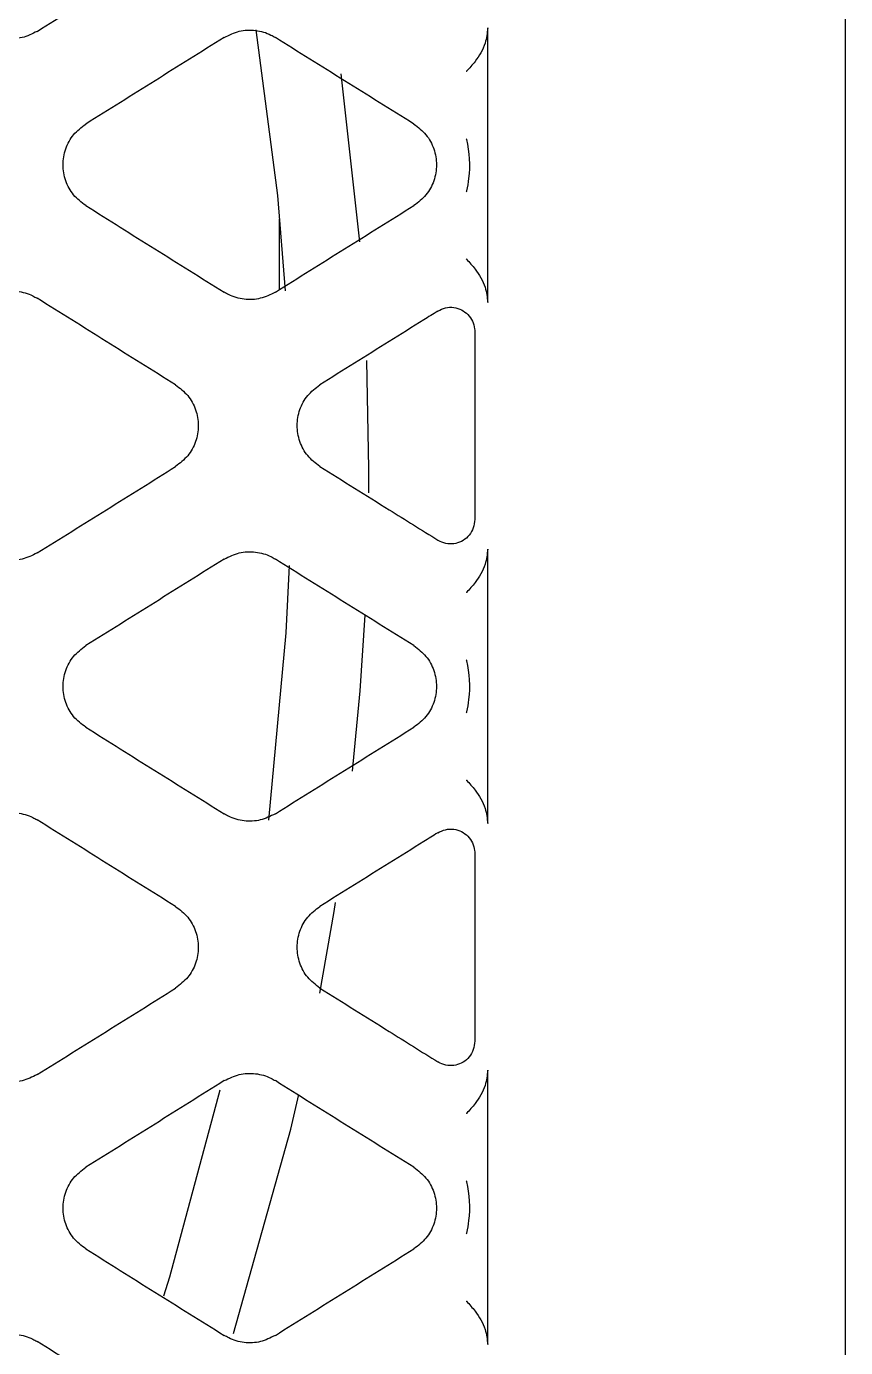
# Model space of a CAD drawing. Header units: millimetres. Extents: x 11355 to 11505, y 8083 to 8171.
# Drawn here: x 11371.839 to 11372.531, y 8088.642 to 8089.76 of the extents above; entities that cross this region are included whole.
import ezdxf

# ---------------------------------------------------------------- set-up
doc = ezdxf.new("R2010")
doc.units = ezdxf.units.MM
doc.layers.add('UPS', color=7, linetype='Continuous')

# ---------------------------------------------------------------- blocks, each defined once
blk = doc.blocks.new('UPS - 2.2kVA (APC SRT2200RMXLI-NC)')
at = {"linetype": 'Continuous'}
for p, q in [((2327.7323, 1373.2344), (2327.7323, 1376.7344)), ((2327.4296, 1375.1974), (2327.4296, 1375.4297)), ((2327.3215, 1375.2487), (2327.3057, 1375.3909)), ((2327.2536, 1375.2084), (2327.2536, 1375.268)), ((2327.4186, 1375.1727), (2327.4186, 1375.0138)), ((2327.4296, 1374.7566), (2327.4296, 1374.9888)), ((2327.4186, 1374.7314), (2327.4186, 1374.5725)), ((2327.4296, 1374.3158), (2327.4296, 1374.548))]:
    blk.add_line(p, q, dxfattribs=at)
at = {"linetype": 'Continuous', "flags": 128}
for points in [[(2327.2334, 1375.428), (2327.2517, 1375.2879), (2327.2583, 1375.2073)], [(2327.3291, 1375.0365), (2327.3292, 1375.0568), (2327.3274, 1375.1484)], [(2327.2617, 1374.9749), (2327.259, 1374.918), (2327.2441, 1374.7595)], [(2327.3154, 1374.8008), (2327.3218, 1374.869), (2327.3259, 1374.9329)], [(2327.2877, 1374.6131), (2327.2997, 1374.6823), (2327.3009, 1374.6898)], [(2327.203, 1374.531), (2327.1604, 1374.3728), (2327.1554, 1374.3569)], [(2327.2146, 1374.3253), (2327.263, 1374.498), (2327.2699, 1374.5275)]]:
    blk.add_lwpolyline(points, dxfattribs=at)
at = {"linetype": 'Continuous'}
for points, knots in [([(2327.0485, 1375.4268), (2327.0583, 1375.4329), (2327.0778, 1375.4451), (2327.1169, 1375.4695), (2327.1462, 1375.4878), (2327.1657, 1375.5)], [0, 0, 0, 0, 0.250017, 0.500035, 1, 1, 1, 1]), ([(2327.0485, 1375.4268), (2327.0444, 1375.4247), (2327.0361, 1375.4206), (2327.0221, 1375.4202), (2327.0117, 1375.4231), (2327.0066, 1375.4261), (2327.0054, 1375.4268)], [0, 0, 0, 0, 0.30217, 0.604295, 0.906659, 1, 1, 1, 1]), ([(2327.2068, 1375.4216), (2327.211, 1375.4237), (2327.2192, 1375.4278), (2327.2333, 1375.4283), (2327.2436, 1375.4254), (2327.2488, 1375.4223), (2327.25, 1375.4216)], [0, 0, 0, 0, 0.302193, 0.604341, 0.906715, 1, 1, 1, 1]), ([(2327.4296, 1375.4297), (2327.4291, 1375.4253), (2327.428, 1375.4151), (2327.4215, 1375.4044), (2327.4154, 1375.3971), (2327.4129, 1375.3943), (2327.4116, 1375.3929), (2327.4115, 1375.3928)], [0, 0, 0, 0, 0.311059, 0.729818, 0.862366, 0.995399, 1, 1, 1, 1]), ([(2327.2068, 1375.4216), (2327.1971, 1375.4155), (2327.1775, 1375.4033), (2327.1385, 1375.3789), (2327.1092, 1375.3606), (2327.0896, 1375.3484)], [0, 0, 0, 0, 0.250018, 0.500036, 1, 1, 1, 1]), ([(2327.3672, 1375.3484), (2327.3574, 1375.3545), (2327.3379, 1375.3667), (2327.2988, 1375.3911), (2327.2695, 1375.4094), (2327.25, 1375.4216)], [0, 0, 0, 0, 0.250018, 0.500036, 1, 1, 1, 1]), ([(2327.0896, 1375.2794), (2327.086, 1375.2822), (2327.0787, 1375.2878), (2327.0721, 1375.3002), (2327.0697, 1375.3139), (2327.0721, 1375.3276), (2327.0787, 1375.34), (2327.086, 1375.3456), (2327.0896, 1375.3484)], [0, 0, 0, 0, 0.166759, 0.333503, 0.500579, 0.667051, 0.833507, 1, 1, 1, 1]), ([(2327.3672, 1375.3484), (2327.3708, 1375.3456), (2327.3781, 1375.34), (2327.3847, 1375.3275), (2327.3871, 1375.3139), (2327.3847, 1375.3002), (2327.3781, 1375.2878), (2327.3708, 1375.2822), (2327.3672, 1375.2794)], [0, 0, 0, 0, 0.166771, 0.333527, 0.500619, 0.6671, 0.833548, 1, 1, 1, 1]), ([(2327.4115, 1375.336), (2327.4116, 1375.3358), (2327.4141, 1375.3248), (2327.415, 1375.3097), (2327.4124, 1375.295), (2327.4116, 1375.2913), (2327.4115, 1375.2911)], [0, 0, 0, 0, 0.017341, 0.745823, 0.98266, 1, 1, 1, 1]), ([(2327.0896, 1375.2794), (2327.0994, 1375.2733), (2327.1189, 1375.2611), (2327.158, 1375.2367), (2327.1873, 1375.2183), (2327.2068, 1375.2061)], [0, 0, 0, 0, 0.250012, 0.500024, 1, 1, 1, 1]), ([(2327.25, 1375.2061), (2327.2597, 1375.2122), (2327.2793, 1375.2245), (2327.3183, 1375.2489), (2327.3476, 1375.2672), (2327.3672, 1375.2794)], [0, 0, 0, 0, 0.250012, 0.500024, 1, 1, 1, 1]), ([(2327.4115, 1375.2343), (2327.4116, 1375.2342), (2327.4129, 1375.2328), (2327.4154, 1375.23), (2327.4215, 1375.2226), (2327.428, 1375.212), (2327.4291, 1375.2018), (2327.4296, 1375.1974)], [0, 0, 0, 0, 0.0046, 0.137606, 0.270126, 0.689015, 1, 1, 1, 1]), ([(2327.0053, 1375.201), (2327.0095, 1375.203), (2327.0177, 1375.2071), (2327.0318, 1375.2076), (2327.0421, 1375.2047), (2327.0473, 1375.2017), (2327.0485, 1375.201)], [0, 0, 0, 0, 0.30226, 0.604474, 0.906937, 1, 1, 1, 1]), ([(2327.25, 1375.2061), (2327.2458, 1375.2041), (2327.2376, 1375.2), (2327.2235, 1375.1995), (2327.2132, 1375.2024), (2327.208, 1375.2054), (2327.2068, 1375.2061)], [0, 0, 0, 0, 0.3022502, 0.6044542, 0.9069117, 1, 1, 1, 1]), ([(2327.1657, 1375.1278), (2327.1559, 1375.1339), (2327.1364, 1375.1461), (2327.0973, 1375.1705), (2327.068, 1375.1888), (2327.0485, 1375.201)], [0, 0, 0, 0, 0.2500115, 0.5000229, 1, 1, 1, 1]), ([(2327.3874, 1375.1901), (2327.3834, 1375.1876), (2327.3697, 1375.1791), (2327.3364, 1375.1583), (2327.3071, 1375.14), (2327.2876, 1375.1278)], [0, 0, 0, 0, 0.11897, 0.412665, 1, 1, 1, 1]), ([(2327.3874, 1375.1901), (2327.3895, 1375.1912), (2327.3937, 1375.1933), (2327.4009, 1375.1936), (2327.4076, 1375.1915), (2327.4132, 1375.1874), (2327.417, 1375.1818), (2327.4185, 1375.1766), (2327.4186, 1375.1735), (2327.4186, 1375.1727)], [0, 0, 0, 0, 0.162114, 0.324415, 0.482232, 0.636006, 0.789458, 0.946218, 1, 1, 1, 1]), ([(2327.1657, 1375.1278), (2327.1693, 1375.1249), (2327.1766, 1375.1193), (2327.1832, 1375.1069), (2327.1856, 1375.0932), (2327.1832, 1375.0795), (2327.1766, 1375.0672), (2327.1693, 1375.0615), (2327.1657, 1375.0587)], [0, 0, 0, 0, 0.166756, 0.333497, 0.500568, 0.66701, 0.833424, 1, 1, 1, 1]), ([(2327.2876, 1375.0587), (2327.284, 1375.0615), (2327.2767, 1375.0672), (2327.2701, 1375.0796), (2327.2677, 1375.0933), (2327.2701, 1375.107), (2327.2767, 1375.1193), (2327.284, 1375.1249), (2327.2876, 1375.1278)], [0, 0, 0, 0, 0.166752, 0.33349, 0.500555, 0.666993, 0.83341, 1, 1, 1, 1]), ([(2327.0485, 1374.9855), (2327.0583, 1374.9916), (2327.0778, 1375.0038), (2327.1169, 1375.0282), (2327.1462, 1375.0465), (2327.1657, 1375.0587)], [0, 0, 0, 0, 0.250007, 0.5000141, 1, 1, 1, 1]), ([(2327.2876, 1375.0587), (2327.2974, 1375.0526), (2327.3169, 1375.0404), (2327.3502, 1375.0196), (2327.3737, 1375.005), (2327.3874, 1374.9964)], [0, 0, 0, 0, 0.293702, 0.587404, 1, 1, 1, 1]), ([(2327.4186, 1375.0138), (2327.4184, 1375.0114), (2327.4179, 1375.0067), (2327.4143, 1375.0004), (2327.4091, 1374.9958), (2327.4026, 1374.9933), (2327.3958, 1374.993), (2327.3906, 1374.9945), (2327.388, 1374.996), (2327.3873, 1374.9964)], [0, 0, 0, 0, 0.16207, 0.32431, 0.48244, 0.636713, 0.79048, 0.947147, 1, 1, 1, 1]), ([(2327.4296, 1374.9888), (2327.4291, 1374.9845), (2327.428, 1374.9742), (2327.4215, 1374.9636), (2327.4154, 1374.9562), (2327.4129, 1374.9534), (2327.4116, 1374.9521), (2327.4115, 1374.952)], [0, 0, 0, 0, 0.311028, 0.729764, 0.862339, 0.995399, 1, 1, 1, 1]), ([(2327.0485, 1374.9855), (2327.0444, 1374.9834), (2327.0361, 1374.9794), (2327.0221, 1374.9789), (2327.0117, 1374.9818), (2327.0066, 1374.9848), (2327.0053, 1374.9855)], [0, 0, 0, 0, 0.302278, 0.604509, 0.906999, 1, 1, 1, 1]), ([(2327.2068, 1374.9803), (2327.1971, 1374.9742), (2327.1775, 1374.962), (2327.1385, 1374.9376), (2327.1092, 1374.9193), (2327.0896, 1374.9071)], [0, 0, 0, 0, 0.250007, 0.500014, 1, 1, 1, 1]), ([(2327.2068, 1374.9803), (2327.211, 1374.9824), (2327.2192, 1374.9865), (2327.2333, 1374.987), (2327.2436, 1374.9841), (2327.2488, 1374.9811), (2327.25, 1374.9803)], [0, 0, 0, 0, 0.302278, 0.604509, 0.906999, 1, 1, 1, 1]), ([(2327.3672, 1374.9071), (2327.3574, 1374.9132), (2327.3379, 1374.9254), (2327.2988, 1374.9498), (2327.2695, 1374.9681), (2327.25, 1374.9803)], [0, 0, 0, 0, 0.250007, 0.500014, 1, 1, 1, 1]), ([(2327.0896, 1374.8381), (2327.086, 1374.8409), (2327.0787, 1374.8465), (2327.0721, 1374.8589), (2327.0697, 1374.8726), (2327.0721, 1374.8863), (2327.0787, 1374.8987), (2327.086, 1374.9043), (2327.0896, 1374.9071)], [0, 0, 0, 0, 0.166756, 0.333498, 0.500568, 0.667011, 0.833425, 1, 1, 1, 1]), ([(2327.3672, 1374.9071), (2327.3708, 1374.9043), (2327.3781, 1374.8987), (2327.3847, 1374.8863), (2327.3871, 1374.8726), (2327.3847, 1374.8589), (2327.3781, 1374.8465), (2327.3708, 1374.8409), (2327.3672, 1374.8381)], [0, 0, 0, 0, 0.166752, 0.33349, 0.500555, 0.666994, 0.833411, 1, 1, 1, 1]), ([(2327.4115, 1374.8952), (2327.4116, 1374.8949), (2327.4141, 1374.884), (2327.415, 1374.8688), (2327.4124, 1374.8542), (2327.4116, 1374.8505), (2327.4115, 1374.8502)], [0, 0, 0, 0, 0.017338, 0.745612, 0.982662, 1, 1, 1, 1]), ([(2327.0896, 1374.8381), (2327.0994, 1374.832), (2327.1189, 1374.8198), (2327.158, 1374.7954), (2327.1873, 1374.7771), (2327.2068, 1374.7648)], [0, 0, 0, 0, 0.250012, 0.500023, 1, 1, 1, 1]), ([(2327.25, 1374.7648), (2327.2597, 1374.771), (2327.2793, 1374.7832), (2327.3183, 1374.8076), (2327.3476, 1374.8259), (2327.3672, 1374.8381)], [0, 0, 0, 0, 0.250012, 0.500023, 1, 1, 1, 1]), ([(2327.4115, 1374.7934), (2327.4116, 1374.7934), (2327.4129, 1374.792), (2327.4154, 1374.7892), (2327.4215, 1374.7818), (2327.428, 1374.7712), (2327.4291, 1374.761), (2327.4296, 1374.7566)], [0, 0, 0, 0, 0.0046, 0.137609, 0.270132, 0.689018, 1, 1, 1, 1]), ([(2327.0053, 1374.7597), (2327.0095, 1374.7617), (2327.0177, 1374.7658), (2327.0318, 1374.7663), (2327.0421, 1374.7634), (2327.0473, 1374.7604), (2327.0485, 1374.7597)], [0, 0, 0, 0, 0.30225, 0.604453, 0.906909, 1, 1, 1, 1]), ([(2327.1657, 1374.6865), (2327.1559, 1374.6926), (2327.1364, 1374.7048), (2327.0973, 1374.7292), (2327.068, 1374.7475), (2327.0485, 1374.7597)], [0, 0, 0, 0, 0.250012, 0.500024, 1, 1, 1, 1]), ([(2327.25, 1374.7648), (2327.2458, 1374.7628), (2327.2376, 1374.7587), (2327.2235, 1374.7582), (2327.2132, 1374.7611), (2327.208, 1374.7641), (2327.2068, 1374.7648)], [0, 0, 0, 0, 0.30226, 0.604473, 0.906935, 1, 1, 1, 1]), ([(2327.3873, 1374.7487), (2327.3834, 1374.7463), (2327.3697, 1374.7377), (2327.3364, 1374.717), (2327.3071, 1374.6987), (2327.2876, 1374.6865)], [0, 0, 0, 0, 0.1181152, 0.4120957, 1, 1, 1, 1]), ([(2327.3873, 1374.7487), (2327.3894, 1374.7498), (2327.3937, 1374.7519), (2327.4009, 1374.7522), (2327.4076, 1374.7502), (2327.4132, 1374.7461), (2327.417, 1374.7404), (2327.4185, 1374.7352), (2327.4186, 1374.7322), (2327.4186, 1374.7314)], [0, 0, 0, 0, 0.1623, 0.324758, 0.483367, 0.638187, 0.792237, 0.948684, 1, 1, 1, 1]), ([(2327.1657, 1374.6865), (2327.1693, 1374.6836), (2327.1766, 1374.678), (2327.1832, 1374.6656), (2327.1856, 1374.6519), (2327.1832, 1374.6382), (2327.1766, 1374.6259), (2327.1693, 1374.6203), (2327.1657, 1374.6174)], [0, 0, 0, 0, 0.166759, 0.333504, 0.500579, 0.667052, 0.833509, 1, 1, 1, 1]), ([(2327.2876, 1374.6174), (2327.284, 1374.6203), (2327.2767, 1374.6259), (2327.2701, 1374.6383), (2327.2677, 1374.652), (2327.2701, 1374.6657), (2327.2767, 1374.678), (2327.284, 1374.6837), (2327.2876, 1374.6865)], [0, 0, 0, 0, 0.166771, 0.333527, 0.50062, 0.667102, 0.833551, 1, 1, 1, 1]), ([(2327.0485, 1374.5442), (2327.0583, 1374.5503), (2327.0778, 1374.5625), (2327.1169, 1374.5869), (2327.1462, 1374.6052), (2327.1657, 1374.6174)], [0, 0, 0, 0, 0.2500181, 0.5000362, 1, 1, 1, 1]), ([(2327.2876, 1374.6174), (2327.2974, 1374.6113), (2327.3169, 1374.5991), (2327.3502, 1374.5783), (2327.3737, 1374.5636), (2327.3875, 1374.555)], [0, 0, 0, 0, 0.29343, 0.58686, 1, 1, 1, 1]), ([(2327.4186, 1374.5725), (2327.4184, 1374.5701), (2327.4179, 1374.5653), (2327.4143, 1374.559), (2327.409, 1374.5544), (2327.4026, 1374.5519), (2327.3958, 1374.5517), (2327.3906, 1374.5532), (2327.3881, 1374.5547), (2327.3874, 1374.5551)], [0, 0, 0, 0, 0.16367, 0.327544, 0.486407, 0.640288, 0.79305, 0.948772, 1, 1, 1, 1]), ([(2327.0485, 1374.5442), (2327.0444, 1374.5422), (2327.0361, 1374.5381), (2327.0221, 1374.5376), (2327.0117, 1374.5405), (2327.0066, 1374.5435), (2327.0054, 1374.5442)], [0, 0, 0, 0, 0.3021915, 0.6043381, 0.9067109, 1, 1, 1, 1]), ([(2327.2068, 1374.5391), (2327.211, 1374.5411), (2327.2192, 1374.5452), (2327.2333, 1374.5457), (2327.2436, 1374.5428), (2327.2488, 1374.5398), (2327.25, 1374.5391)], [0, 0, 0, 0, 0.302168, 0.604292, 0.906654, 1, 1, 1, 1]), ([(2327.4296, 1374.548), (2327.4291, 1374.5436), (2327.428, 1374.5334), (2327.4215, 1374.5228), (2327.4154, 1374.5154), (2327.4129, 1374.5126), (2327.4116, 1374.5112), (2327.4115, 1374.5112)], [0, 0, 0, 0, 0.311067, 0.729834, 0.862374, 0.995399, 1, 1, 1, 1]), ([(2327.2068, 1374.5391), (2327.1971, 1374.5329), (2327.1775, 1374.5207), (2327.1385, 1374.4963), (2327.1092, 1374.478), (2327.0896, 1374.4658)], [0, 0, 0, 0, 0.250017, 0.500035, 1, 1, 1, 1]), ([(2327.3672, 1374.4658), (2327.3574, 1374.4719), (2327.3379, 1374.4841), (2327.2988, 1374.5085), (2327.2695, 1374.5268), (2327.25, 1374.5391)], [0, 0, 0, 0, 0.250017, 0.500035, 1, 1, 1, 1]), ([(2327.0896, 1374.3968), (2327.086, 1374.3996), (2327.0787, 1374.4052), (2327.0721, 1374.4177), (2327.0697, 1374.4313), (2327.0721, 1374.445), (2327.0787, 1374.4574), (2327.086, 1374.463), (2327.0896, 1374.4658)], [0, 0, 0, 0, 0.166798, 0.333579, 0.500711, 0.66727, 0.83379, 1, 1, 1, 1]), ([(2327.3672, 1374.4658), (2327.3708, 1374.463), (2327.3781, 1374.4574), (2327.3847, 1374.445), (2327.3871, 1374.4313), (2327.3847, 1374.4176), (2327.3781, 1374.4052), (2327.3708, 1374.3996), (2327.3672, 1374.3968)], [0, 0, 0, 0, 0.166779, 0.33354, 0.500644, 0.667187, 0.83372, 1, 1, 1, 1]), ([(2327.4115, 1374.4544), (2327.4116, 1374.4541), (2327.4141, 1374.4432), (2327.415, 1374.428), (2327.4124, 1374.4134), (2327.4116, 1374.4097), (2327.4115, 1374.4094)], [0, 0, 0, 0, 0.017344, 0.746086, 0.982655, 1, 1, 1, 1]), ([(2327.0896, 1374.3968), (2327.0994, 1374.3907), (2327.1189, 1374.3785), (2327.158, 1374.3541), (2327.1873, 1374.3358), (2327.2068, 1374.3236)], [0, 0, 0, 0, 0.250025, 0.50005, 1, 1, 1, 1]), ([(2327.25, 1374.3236), (2327.2597, 1374.3297), (2327.2793, 1374.3419), (2327.3183, 1374.3663), (2327.3476, 1374.3846), (2327.3672, 1374.3968)], [0, 0, 0, 0, 0.2500248, 0.5000497, 1, 1, 1, 1]), ([(2327.4115, 1374.3526), (2327.4116, 1374.3525), (2327.4129, 1374.3512), (2327.4154, 1374.3484), (2327.4215, 1374.341), (2327.428, 1374.3304), (2327.4291, 1374.3201), (2327.4296, 1374.3158)], [0, 0, 0, 0, 0.0046, 0.13755, 0.270014, 0.688952, 1, 1, 1, 1]), ([(2327.0054, 1374.3184), (2327.0095, 1374.3204), (2327.0177, 1374.3245), (2327.0318, 1374.325), (2327.0421, 1374.3221), (2327.0473, 1374.3191), (2327.0485, 1374.3184)], [0, 0, 0, 0, 0.302018, 0.603993, 0.906199, 1, 1, 1, 1]), ([(2327.1657, 1374.2452), (2327.1559, 1374.2513), (2327.1364, 1374.2635), (2327.0973, 1374.2879), (2327.068, 1374.3062), (2327.0485, 1374.3184)], [0, 0, 0, 0, 0.2500231, 0.5000461, 1, 1, 1, 1]), ([(2327.25, 1374.3236), (2327.2458, 1374.3215), (2327.2376, 1374.3174), (2327.2236, 1374.3169), (2327.2132, 1374.3198), (2327.2081, 1374.3229), (2327.2068, 1374.3236)], [0, 0, 0, 0, 0.3020619, 0.6040813, 0.9063039, 1, 1, 1, 1])]:
    blk.add_open_spline(points, degree=3, knots=knots, dxfattribs=at)

msp = doc.modelspace()

# ---------------------------------------------------------------- block references
at = {"layer": 'UPS'}
msp.add_blockref('UPS - 2.2kVA (APC SRT2200RMXLI-NC)', (9044.799, 6714.3289), dxfattribs=at)

doc.saveas('drawing.dxf')
